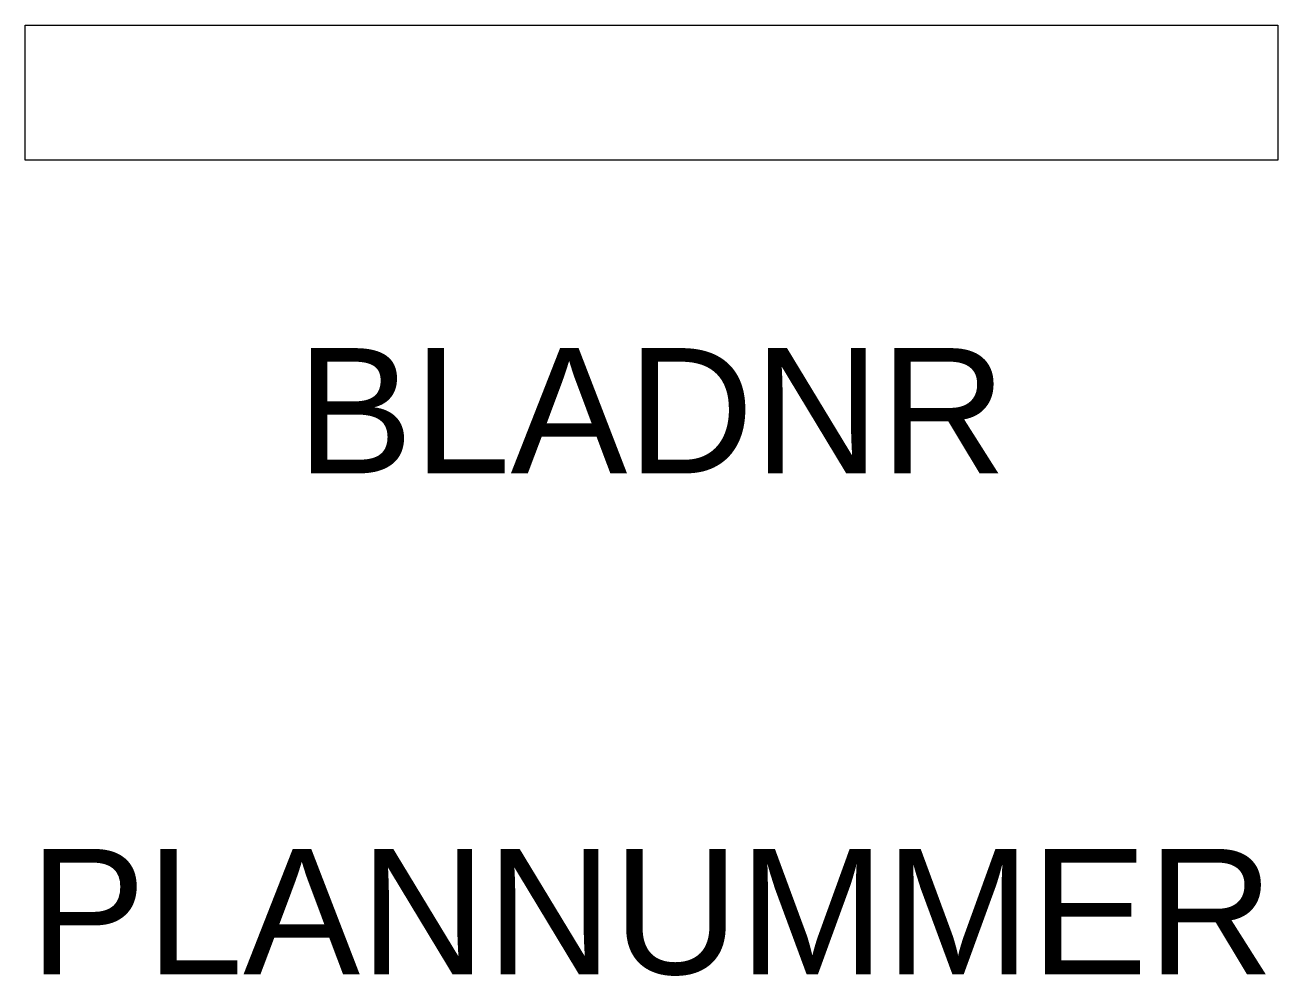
# Model space of a CAD drawing. Header units: metres. Extents: x -250 to 250, y -326 to 54.
import ezdxf
from ezdxf.enums import TextEntityAlignment as Align

# ---------------------------------------------------------------- set-up
doc = ezdxf.new("R2010")
doc.units = ezdxf.units.M
doc.styles.add('TBM', font='arial.ttf')

msp = doc.modelspace()

# ---------------------------------------------------------------- linework, layer by layer
msp.add_lwpolyline([(-250, 0), (-250, 54), (250, 54), (250, 0)], close=True)

# ---------------------------------------------------------------- texts
at = {"style": 'TBM'}
for tag, text, p in [('BLADNR', 'blad 01', (0, -100)), ('PLANNUMMER', '', (0, -300))]:
    msp.add_attdef(tag, text=text, height=50, dxfattribs=at).set_placement(p, align=Align.MIDDLE_CENTER)

doc.saveas('drawing.dxf')
